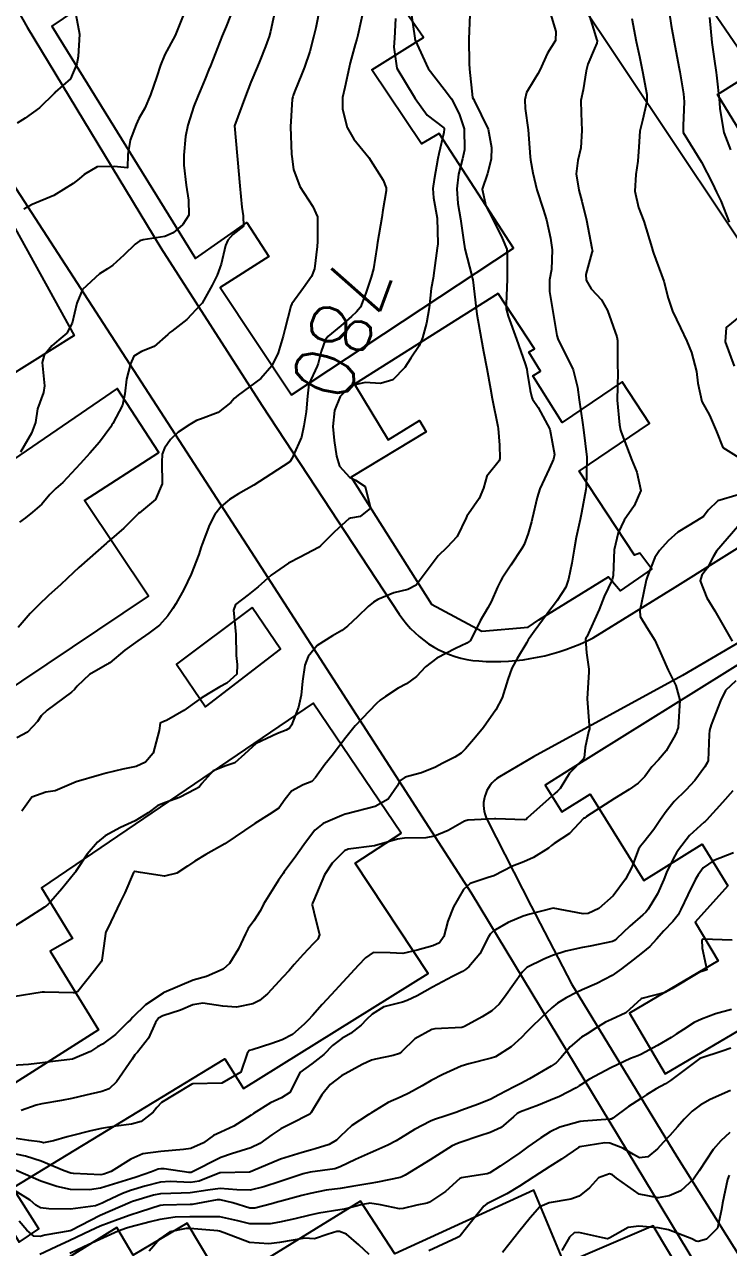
# Model space of a CAD drawing. Header units: metres. Extents: x 318500 to 325275, y 7408834 to 7428799.
# Drawn here: x 321921.2 to 321968.2, y 7422372.5 to 7422454.3 of the extents above; entities that cross this region are included whole.
import ezdxf
from ezdxf.enums import TextEntityAlignment as Align

# ---------------------------------------------------------------- set-up
doc = ezdxf.new("R2010")
doc.units = ezdxf.units.M
doc.header["$MEASUREMENT"] = 0
for name, color, linetype in [('Cotas', 45, 'Continuous'), ('Curvas de Nivel 1m', 11, 'Continuous'), ('Curvas de Nivel 5m', 15, 'Continuous'), ('Edificações', 30, 'Continuous'), ('Vias Primárias', 230, 'Continuous')]:
    doc.layers.add(name, color=color, linetype=linetype)
doc.styles.add('Style-STANDARD', font='STANDARD.shx')

msp = doc.modelspace()

# ---------------------------------------------------------------- linework, layer by layer
at = {"layer": 'Curvas de Nivel 1m', "flags": 128}
for points, elevation in [([(321956.261, 7422455.2), (321956.697, 7422453.795), (321956.662, 7422453.196), (321956.141, 7422452.337), (321955.615, 7422451.206), (321955.499, 7422450.965), (321955.25, 7422450.567), (321954.742, 7422449.713), (321954.622, 7422449.219), (321954.654, 7422448.649), (321954.842, 7422447.216), (321954.983, 7422445.413), (321955.006, 7422445.213), (321955.167, 7422444.331), (321955.432, 7422443.206), (321955.853, 7422441.915), (321956.067, 7422441.196), (321956.343, 7422439.96), (321956.458, 7422439.19), (321956.395, 7422437.876), (321956.278, 7422437.192), (321956.281, 7422436.411), (321956.473, 7422435.189), (321956.756, 7422433.452), (321956.846, 7422433.183), (321957.015, 7422432.875), (321957.854, 7422431.171), (321958.136, 7422430.011), (321958.248, 7422429.167), (321958.476, 7422427.635), (321958.541, 7422427.164), (321958.755, 7422425.319), (321958.766, 7422425.161), (321958.717, 7422423.337), (321958.703, 7422423.162), (321958.417, 7422421.614), (321958.326, 7422421.165), (321958.056, 7422419.96), (321957.908, 7422419.169), (321957.754, 7422418.238), (321957.546, 7422417.173), (321957.352, 7422416.625), (321956.788, 7422415.735), (321956.548, 7422415.419), (321956.368, 7422415.186), (321955.242, 7422413.68), (321954.901, 7422413.208), (321954.847, 7422413.121), (321954.756, 7422412.939), (321954.104, 7422411.855), (321953.757, 7422411.225), (321953.484, 7422410.463), (321953.099, 7422409.234), (321952.692, 7422408.421), (321951.857, 7422407.248), (321951.33, 7422406.593), (321950.658, 7422405.814), (321950.373, 7422405.545), (321949.938, 7422405.271), (321949.093, 7422404.833), (321948.64, 7422404.595), (321947.717, 7422404.221), (321946.629, 7422403.928), (321946.269, 7422403.68), (321946.084, 7422403.325), (321945.493, 7422402.449), (321944.606, 7422401.966), (321942.717, 7422401.484), (321942.601, 7422401.445), (321942.384, 7422401.373), (321941.144, 7422400.839), (321940.585, 7422400.377), (321940.155, 7422399.824), (321939.857, 7422399.407), (321939.321, 7422398.65), (321938.543, 7422397.597), (321938.467, 7422397.495), (321938.418, 7422397.422), (321938.155, 7422397.045), (321937.154, 7422395.44), (321936.942, 7422395.015), (321936.503, 7422394.332), (321936.137, 7422393.813), (321935.947, 7422393.458), (321935.49, 7422392.45), (321934.871, 7422391.474), (321934.456, 7422391.089), (321933.352, 7422390.59), (321932.448, 7422390.348), (321930.504, 7422389.529), (321930.462, 7422389.508), (321930.439, 7422389.495), (321929.257, 7422388.713), (321928.415, 7422387.889), (321928.251, 7422387.714), (321928.092, 7422387.555), (321927.251, 7422386.714), (321926.387, 7422386.077), (321926.066, 7422385.903), (321925.577, 7422385.592), (321924.375, 7422385.078), (321923.079, 7422384.917), (321922.372, 7422384.833), (321921.434, 7422384.707), (321920.37, 7422384.661)], 776), ([(321946.972, 7422455.323), (321947.26, 7422453.351), (321947.267, 7422453.32), (321947.288, 7422453.215), (321948.164, 7422451.306), (321949.24, 7422449.929), (321949.713, 7422449.283), (321950.231, 7422448.286), (321950.557, 7422447.27), (321950.582, 7422445.877), (321950.464, 7422445.271), (321950.191, 7422444.248), (321950.074, 7422443.276), (321950.148, 7422442.283), (321950.317, 7422441.272), (321950.523, 7422439.854), (321950.616, 7422439.267), (321951.073, 7422437.452), (321951.127, 7422437.259), (321951.141, 7422437.188), (321951.362, 7422435.257), (321951.423, 7422434.877), (321951.713, 7422433.253), (321951.865, 7422432.394), (321952.076, 7422431.249), (321952.319, 7422429.904), (321952.441, 7422429.245), (321952.81, 7422427.373), (321952.831, 7422427.241), (321952.923, 7422426.131), (321952.958, 7422425.239), (321952.909, 7422425.09), (321952.092, 7422424.054), (321951.858, 7422423.25), (321951.568, 7422422.564), (321950.864, 7422421.544), (321950.748, 7422421.376), (321950.691, 7422421.263), (321950.091, 7422420.021), (321949.406, 7422419.281), (321948.824, 7422418.728), (321947.764, 7422417.306), (321947.347, 7422416.767), (321946.797, 7422416.473), (321945.873, 7422416.25), (321944.787, 7422415.812), (321944.499, 7422415.63), (321944.157, 7422415.349), (321943.45, 7422414.679), (321942.76, 7422414.017), (321942.389, 7422413.742), (321941.759, 7422413.385), (321940.743, 7422412.727), (321940.146, 7422411.996), (321939.925, 7422411.408), (321939.765, 7422410.358), (321939.681, 7422409.41), (321939.49, 7422408.61), (321939.033, 7422407.416), (321938.886, 7422407.199), (321938.666, 7422407.066), (321938.085, 7422406.849), (321936.657, 7422406.177), (321935.883, 7422405.462), (321935.232, 7422404.881), (321934.638, 7422404.684), (321933.777, 7422404.345), (321933.019, 7422403.496), (321932.846, 7422403.268), (321932.614, 7422403.121), (321931.542, 7422402.58), (321930.601, 7422402.246), (321930.091, 7422402.044), (321929.436, 7422401.547), (321928.584, 7422401.006), (321927.593, 7422400.557), (321926.574, 7422400.008), (321926.047, 7422399.588), (321925.37, 7422398.786), (321924.596, 7422397.609), (321924.575, 7422397.574), (321924.539, 7422397.527), (321923.676, 7422396.465), (321922.934, 7422395.626), (321922.729, 7422395.407), (321922.506, 7422395.231), (321921.337, 7422394.486), (321920.493, 7422393.94)], 778), ([(321940.926, 7422455.404), (321940.658, 7422454.044), (321940.503, 7422453.408), (321940.245, 7422452.441), (321939.892, 7422451.414), (321939.71, 7422450.959), (321939.235, 7422449.752), (321939.14, 7422449.513), (321939.109, 7422449.422), (321939.075, 7422449.269), (321938.961, 7422447.424), (321939.018, 7422445.587), (321939.038, 7422445.422), (321939.167, 7422444.563), (321939.572, 7422443.416), (321940.446, 7422442.097), (321940.756, 7422441.404), (321940.759, 7422439.749), (321940.743, 7422439.404), (321940.57, 7422437.913), (321940.367, 7422437.407), (321939.831, 7422436.644), (321939.051, 7422435.57), (321938.985, 7422435.421), (321938.582, 7422433.872), (321938.476, 7422433.428), (321938.142, 7422432.294), (321937.714, 7422431.439), (321936.981, 7422430.588), (321935.464, 7422429.473), (321935.189, 7422429.255), (321934.963, 7422428.99), (321934.129, 7422428.311), (321932.946, 7422427.869), (321932.679, 7422427.769), (321932.22, 7422427.511), (321931.445, 7422427.009), (321930.925, 7422426.509), (321930.527, 7422425.925), (321930.378, 7422425.538), (321930.351, 7422424.985), (321930.382, 7422423.538), (321929.926, 7422422.492), (321928.861, 7422421.614), (321928.827, 7422421.594), (321928.793, 7422421.561), (321927.826, 7422420.589), (321926.832, 7422419.723), (321926.752, 7422419.66), (321926.655, 7422419.583), (321924.813, 7422417.952), (321924.45, 7422417.615), (321923.608, 7422416.818), (321922.786, 7422416.073), (321922.563, 7422415.862), (321922.332, 7422415.644), (321921.552, 7422414.868), (321920.754, 7422413.941)], 781), ([(321937.971, 7422455.44), (321937.627, 7422453.779), (321937.53, 7422453.446), (321937.469, 7422453.266), (321937.28, 7422452.785), (321936.899, 7422451.822), (321936.751, 7422451.458), (321936.316, 7422450.392), (321935.954, 7422449.469), (321935.21, 7422447.48), (321935.398, 7422445.477), (321935.422, 7422445.23), (321935.58, 7422443.474), (321935.703, 7422442.039), (321935.8, 7422441.47), (321935.813, 7422440.777), (321935.111, 7422440.205), (321934.762, 7422439.827), (321934.614, 7422439.485), (321934.33, 7422438.238), (321934.047, 7422437.49), (321933.721, 7422436.836), (321933.051, 7422435.633), (321932.952, 7422435.501), (321932.02, 7422434.531), (321931.023, 7422433.749), (321930.896, 7422433.658), (321930.762, 7422433.534), (321929.836, 7422432.72), (321929.002, 7422432.388), (321928.482, 7422432.081), (321928.264, 7422431.567), (321927.999, 7422430.551), (321927.88, 7422429.571), (321927.728, 7422428.803), (321927.077, 7422427.579), (321927.021, 7422427.497), (321926.937, 7422427.363), (321926.187, 7422426.325), (321925.541, 7422425.601), (321924.903, 7422424.887), (321923.733, 7422423.627), (321923.281, 7422423.237), (321922.878, 7422422.82), (321922.326, 7422422.188), (321921.714, 7422421.651), (321921.232, 7422421.279), (321920.85, 7422420.985)], 782), ([(321935.185, 7422455.481), (321934.657, 7422454.126), (321934.399, 7422453.489), (321934.076, 7422452.694), (321933.604, 7422451.497), (321933.504, 7422451.25), (321933.247, 7422450.616), (321932.918, 7422449.822), (321932.792, 7422449.507), (321932.505, 7422448.793), (321932.09, 7422447.517), (321931.947, 7422446.771), (321931.819, 7422445.52), (321931.83, 7422444.86), (321931.973, 7422443.518), (321932.133, 7422442.508), (321932.166, 7422441.514), (321931.757, 7422440.884), (321931.112, 7422440.337), (321930.56, 7422440.086), (321929.104, 7422439.848), (321928.882, 7422439.784), (321928.566, 7422439.565), (321927.824, 7422438.838), (321927.079, 7422438.169), (321926.734, 7422437.926), (321926.199, 7422437.593), (321925.059, 7422436.528), (321924.67, 7422435.616), (321924.37, 7422434.279), (321923.996, 7422433.625), (321923.465, 7422433.181), (321923.007, 7422432.781), (321922.496, 7422432.146), (321922.363, 7422431.646), (321922.516, 7422430.103), (321922.436, 7422429.645), (321922.041, 7422428.562), (321921.908, 7422427.65), (321921.646, 7422426.936), (321920.91, 7422425.66)], 783), ([(321932.055, 7422455.519), (321931.291, 7422453.632), (321931.243, 7422453.531), (321930.561, 7422452.25), (321930.277, 7422451.545), (321930.014, 7422450.783), (321929.607, 7422449.554), (321929.221, 7422448.657), (321928.815, 7422447.963), (321928.646, 7422447.566), (321928.233, 7422446.531), (321928.084, 7422445.571), (321928.062, 7422444.676), (321927.168, 7422444.752), (321926.033, 7422444.731), (321925.159, 7422444.22), (321924.827, 7422443.942), (321924.425, 7422443.621), (321923.142, 7422442.822), (321921.695, 7422442.214), (321921.132, 7422441.906)], 784), ([(321964.277, 7422455.095), (321964.404, 7422454.196), (321964.6, 7422453.09), (321964.915, 7422451.436), (321964.98, 7422451.084), (321965.238, 7422449.617), (321965.279, 7422449.079), (321965.214, 7422447.511), (321965.196, 7422447.08), (321965.209, 7422447.039), (321966.424, 7422445.061), (321967.159, 7422443.631), (321967.437, 7422443.047), (321967.73, 7422442.459), (321968.283, 7422441.038)], 773), ([(321950.955, 7422454.922), (321950.869, 7422453.266), (321950.892, 7422451.639), (321950.919, 7422451.265), (321951.115, 7422449.378), (321951.183, 7422449.261), (321951.202, 7422449.232), (321951.229, 7422449.179), (321952.178, 7422447.25), (321952.4, 7422446.039), (321952.36, 7422445.248), (321952.125, 7422444.291), (321951.765, 7422443.254), (321952.025, 7422442.138), (321952.472, 7422441.247), (321953.111, 7422439.973), (321953.417, 7422439.235), (321953.45, 7422438.88), (321953.443, 7422437.234), (321953.369, 7422435.551), (321953.383, 7422435.235), (321953.517, 7422434.758), (321954.075, 7422433.224), (321954.652, 7422431.559), (321954.746, 7422431.214), (321954.786, 7422431.011), (321954.976, 7422429.795), (321955.083, 7422429.32), (321955.13, 7422429.208), (321955.509, 7422428.654), (321956.294, 7422427.19), (321956.597, 7422425.502), (321956.534, 7422425.186), (321956.254, 7422424.541), (321955.632, 7422423.199), (321955.448, 7422422.635), (321955.118, 7422421.206), (321955.067, 7422420.997), (321954.845, 7422420.232), (321954.566, 7422419.482), (321954.422, 7422419.216), (321953.693, 7422418.101), (321953.113, 7422417.235), (321952.998, 7422417.046), (321952.801, 7422416.632), (321952.373, 7422415.657), (321952.156, 7422415.246), (321951.645, 7422414.378), (321951.085, 7422413.257), (321950.957, 7422413.049), (321950.746, 7422412.887), (321949.994, 7422412.522), (321948.736, 7422411.886), (321947.98, 7422411.301), (321947.379, 7422410.651), (321946.713, 7422410.175), (321946.158, 7422409.876), (321945.302, 7422409.334), (321944.957, 7422409.078), (321944.695, 7422408.848), (321943.281, 7422407.361), (321942.662, 7422406.574), (321941.739, 7422405.384), (321941.253, 7422404.778), (321940.628, 7422403.909), (321940.38, 7422403.646), (321939.799, 7422403.408), (321939.033, 7422402.999), (321938.606, 7422402.469), (321938.169, 7422401.854), (321937.52, 7422401.436), (321936.584, 7422400.836), (321934.57, 7422399.48), (321933.296, 7422398.755), (321932.552, 7422398.309), (321932.071, 7422397.983), (321931.351, 7422397.518), (321930.537, 7422397.308), (321928.939, 7422397.554), (321928.541, 7422397.626), (321928.5, 7422397.601), (321928.464, 7422397.561), (321927.882, 7422396.204), (321927.575, 7422395.569), (321926.74, 7422393.825), (321926.622, 7422393.578), (321926.592, 7422393.475), (321926.476, 7422392.659), (321926.349, 7422391.694), (321926.299, 7422391.582), (321925.86, 7422390.994), (321924.732, 7422389.606), (321924.531, 7422389.517), (321924.439, 7422389.511), (321922.505, 7422389.553), (321922.429, 7422389.556), (321922.347, 7422389.55), (321920.426, 7422389.235)], 777), ([(321945.969, 7422454.668), (321945.903, 7422453.334), (321945.87, 7422452.745), (321946.061, 7422451.332), (321947.231, 7422449.415), (321947.298, 7422449.319), (321948.102, 7422448.19), (321949.21, 7422447.337), (321949.23, 7422447.309), (321949.237, 7422447.29), (321949.237, 7422447.262), (321949.206, 7422447.039), (321948.864, 7422445.615), (321948.816, 7422445.295), (321948.562, 7422443.896), (321948.476, 7422443.3), (321948.509, 7422442.664), (321948.759, 7422441.296), (321948.801, 7422439.598), (321948.766, 7422439.295), (321948.565, 7422437.81), (321948.484, 7422437.299), (321948.371, 7422436.608), (321948.22, 7422435.302), (321948.058, 7422434.281), (321947.788, 7422433.308), (321947.561, 7422432.762), (321946.999, 7422431.936), (321946.753, 7422431.563), (321946.604, 7422431.324), (321945.806, 7422430.507), (321944.979, 7422430.247), (321943.938, 7422430.314), (321942.977, 7422430.092), (321942.286, 7422429.38), (321941.902, 7422428.44), (321941.788, 7422427.387), (321941.877, 7422426.434), (321942.041, 7422425.383), (321942.239, 7422424.716), (321942.896, 7422423.994), (321943.312, 7422423.782), (321943.942, 7422423.354), (321944.294, 7422421.923), (321943.605, 7422421.359), (321942.971, 7422421.256), (321942.858, 7422421.207), (321941.889, 7422420.34), (321940.961, 7422419.398), (321940.829, 7422419.289), (321939.599, 7422418.636), (321938.818, 7422418.235), (321937.67, 7422417.437), (321937.213, 7422417.035), (321936.798, 7422416.652), (321936.134, 7422416.115), (321935.284, 7422415.472), (321935.151, 7422415.097), (321935.302, 7422413.472), (321935.328, 7422412.063), (321935.383, 7422411.47), (321935.376, 7422410.814), (321934.711, 7422410.215), (321934.232, 7422409.96), (321933.444, 7422409.493), (321932.982, 7422409.211), (321932.693, 7422409.004), (321931.818, 7422408.378), (321930.673, 7422407.716), (321930.537, 7422407.667), (321930.25, 7422407.536), (321930.169, 7422407.042), (321929.776, 7422405.543), (321929.256, 7422404.935), (321928.636, 7422404.648), (321927.74, 7422404.462), (321926.629, 7422404.188), (321926.161, 7422404.053), (321924.62, 7422403.61), (321923.217, 7422403.025), (321922.609, 7422402.933), (321921.662, 7422402.586), (321920.996, 7422401.654)], 779), ([(321961.774, 7422454.656), (321962.061, 7422453.122), (321962.28, 7422452.115), (321962.492, 7422451.118), (321962.781, 7422449.571), (321962.786, 7422449.114), (321962.488, 7422447.847), (321962.31, 7422447.119), (321962.232, 7422446.082), (321962.184, 7422445.12), (321962.051, 7422444.237), (321961.969, 7422443.122), (321962.228, 7422442.03), (321962.565, 7422441.116), (321963.104, 7422439.341), (321963.174, 7422439.099), (321963.224, 7422438.972), (321963.911, 7422437.092), (321964.199, 7422435.948), (321964.503, 7422435.085), (321965.033, 7422433.969), (321965.446, 7422433.074), (321965.752, 7422432.325), (321966.098, 7422431.063), (321966.184, 7422430.264), (321966.445, 7422429.058), (321966.956, 7422428.131), (321967.423, 7422427.043), (321967.868, 7422425.98), (321968.923, 7422425.315)], 774), ([(321966.97, 7422454.718), (321967.128, 7422453.052), (321967.274, 7422451.961), (321967.413, 7422451.048), (321967.437, 7422450.868), (321967.627, 7422449.046), (321967.658, 7422448.614), (321967.923, 7422447.043), (321968.364, 7422445.867)], 772), ([(321969.046, 7422434.782), (321968.088, 7422433.986), (321968.023, 7422433.04), (321968.61, 7422431.411)], 773), ([(321968.887, 7422422.805), (321967.514, 7422422.407), (321966.871, 7422421.792), (321966.555, 7422421.365), (321966.086, 7422421.062), (321964.852, 7422420.304), (321964.202, 7422419.731), (321963.621, 7422419.092), (321963.315, 7422418.613), (321962.814, 7422417.378), (321962.748, 7422417.163), (321962.737, 7422417.101), (321962.408, 7422415.483), (321962.31, 7422415.107), (321962.334, 7422414.665), (321962.768, 7422413.943), (321963.312, 7422413.094), (321963.787, 7422412.047), (321964.203, 7422411.085), (321964.715, 7422410.054), (321964.985, 7422409.076), (321964.865, 7422407.261), (321964.803, 7422407.078), (321964.772, 7422406.985), (321964.675, 7422406.742), (321964.065, 7422405.68), (321963.56, 7422405.091), (321963.116, 7422404.622), (321962.633, 7422403.968), (321962.208, 7422403.524), (321961.589, 7422403.115), (321960.614, 7422402.5), (321958.742, 7422401.298), (321958.6, 7422401.195), (321958.579, 7422401.182), (321958.546, 7422401.161), (321957.598, 7422400.157), (321956.575, 7422399.486), (321956.4, 7422399.355), (321956.194, 7422399.186), (321955.203, 7422398.558), (321954.556, 7422398.276), (321953.803, 7422397.97), (321952.541, 7422397.329), (321952.478, 7422397.304), (321952.228, 7422397.243), (321950.976, 7422396.815), (321950.532, 7422396.419), (321949.85, 7422395.27), (321949.476, 7422394.305), (321949.207, 7422393.279), (321948.907, 7422392.861), (321948.48, 7422392.647), (321947.429, 7422392.352), (321946.472, 7422392.14), (321945.613, 7422392.188), (321944.473, 7422392.197), (321943.96, 7422391.855), (321943.5, 7422391.354), (321942.448, 7422390.213), (321941.671, 7422389.382), (321941.081, 7422388.739), (321940.419, 7422387.993), (321940.139, 7422387.678), (321939.878, 7422387.405), (321939.08, 7422386.732), (321938.394, 7422386.367), (321937.706, 7422386.115), (321936.384, 7422385.705), (321936.192, 7422385.643), (321936.069, 7422385.453), (321935.629, 7422384.195), (321934.36, 7422383.47), (321932.433, 7422383.425), (321932.359, 7422383.409), (321931.177, 7422382.688), (321930.34, 7422382.167), (321930.027, 7422381.84), (321929.776, 7422381.536), (321928.965, 7422380.899), (321928.318, 7422380.735), (321927.289, 7422380.591), (321926.313, 7422380.428), (321925.619, 7422380.282), (321924.305, 7422379.946), (321924.037, 7422379.88), (321923.125, 7422379.622), (321922.444, 7422379.483), (321922.299, 7422379.517), (321922.208, 7422379.541), (321921.476, 7422379.642), (321920.302, 7422379.804)], 774), ([(321968.857, 7422420.698), (321967.432, 7422419.041), (321967.217, 7422418.662), (321966.823, 7422417.929), (321966.443, 7422417.428), (321966.341, 7422417.057), (321966.793, 7422415.928), (321967.333, 7422415.042), (321967.864, 7422414.126), (321968.475, 7422413.024)], 773), ([(321968.72, 7422410.374), (321968.026, 7422409.715), (321967.702, 7422409.035), (321967.072, 7422407.432), (321966.958, 7422407.046), (321966.94, 7422406.782), (321966.867, 7422405.047), (321966.808, 7422404.887), (321966.644, 7422404.625), (321965.981, 7422403.708), (321965.384, 7422403.069), (321964.612, 7422402.3), (321964.063, 7422401.628), (321963.697, 7422401.089), (321963.25, 7422400.434), (321962.577, 7422399.574), (321962.352, 7422399.324), (321962.22, 7422399.105), (321961.763, 7422397.901), (321961.36, 7422397.118), (321960.529, 7422396.001), (321959.571, 7422395.144), (321958.865, 7422394.805), (321958.514, 7422394.781), (321956.52, 7422395.18), (321954.948, 7422394.769), (321954.511, 7422394.634), (321953.518, 7422394.212), (321952.496, 7422393.642), (321952.293, 7422393.442), (321952.186, 7422393.243), (321951.608, 7422392.114), (321950.873, 7422391.256), (321950.657, 7422391.059), (321950.457, 7422390.937), (321949.789, 7422390.605), (321948.446, 7422389.879), (321947.418, 7422389.305), (321946.763, 7422388.987), (321946.434, 7422388.892), (321945.199, 7422388.562), (321944.421, 7422388.09), (321944.042, 7422387.719), (321943.676, 7422387.351), (321942.974, 7422386.789), (321942.396, 7422386.453), (321941.772, 7422385.996), (321941.193, 7422385.388), (321940.374, 7422384.761), (321939.589, 7422384.187), (321939.213, 7422383.411), (321938.92, 7422382.846), (321938.346, 7422382.492), (321937.609, 7422382.163), (321936.487, 7422381.448), (321936.396, 7422381.382), (321936.328, 7422381.33), (321935.178, 7422380.6), (321934.311, 7422380.198), (321933.82, 7422379.964), (321933.132, 7422379.488), (321932.296, 7422379.105), (321931.811, 7422379.023), (321930.294, 7422378.91), (321929.092, 7422378.742), (321928.288, 7422378.389), (321926.977, 7422377.57), (321926.478, 7422377.376), (321926.276, 7422377.342), (321924.46, 7422377.424), (321924.278, 7422377.45), (321923.82, 7422377.615), (321922.286, 7422378.257), (321921.239, 7422378.595), (321920.291, 7422378.797)], 773), ([(321968.53, 7422403.021), (321967.824, 7422402.243), (321966.756, 7422401.048), (321966.672, 7422400.976), (321966.598, 7422400.923), (321965.628, 7422400.021), (321964.885, 7422399.075), (321964.765, 7422398.879), (321964.561, 7422398.504), (321964.087, 7422397.545), (321963.903, 7422397.086), (321963.482, 7422396.139), (321962.862, 7422395.097), (321962.709, 7422394.906), (321962.514, 7422394.718), (321961.649, 7422393.966), (321960.752, 7422393.126), (321960.612, 7422393.005), (321960.487, 7422392.942), (321958.996, 7422392.639), (321958.481, 7422392.539), (321957.358, 7422392.29), (321956.472, 7422392.01), (321955.888, 7422391.77), (321954.764, 7422391.205), (321954.457, 7422390.921), (321953.273, 7422389.228), (321952.912, 7422388.754), (321952.426, 7422388.304), (321951.768, 7422387.898), (321950.593, 7422387.258), (321950.466, 7422387.203), (321950.409, 7422387.193), (321948.602, 7422387.092), (321948.406, 7422387.055), (321947.266, 7422386.438), (321946.384, 7422385.555), (321946.249, 7422385.454), (321945.812, 7422385.326), (321944.636, 7422385.078), (321944.377, 7422385.004), (321943.746, 7422384.722), (321942.366, 7422383.959), (321941.614, 7422383.381), (321941.049, 7422382.69), (321940.331, 7422381.499), (321940.291, 7422381.44), (321940.24, 7422381.401), (321938.979, 7422380.751), (321938.315, 7422380.411), (321937.719, 7422380.019), (321936.897, 7422379.441), (321936.297, 7422379.136), (321935.012, 7422378.743), (321934.29, 7422378.506), (321932.312, 7422377.5), (321932.29, 7422377.49), (321932.152, 7422377.502), (321930.502, 7422377.746), (321930.282, 7422377.751), (321930.102, 7422377.712), (321929.671, 7422377.536), (321928.639, 7422377.182), (321928.273, 7422377.078), (321927.121, 7422376.713), (321926.263, 7422376.446), (321925.519, 7422376.333), (321924.261, 7422376.367), (321923.328, 7422376.555), (321922.269, 7422376.915), (321920.565, 7422377.656)], 772), ([(321968.568, 7422398.859), (321967.249, 7422398.35), (321966.552, 7422397.863), (321966.197, 7422397.403), (321966.012, 7422397.058), (321965.52, 7422396.056), (321965.057, 7422395.072), (321964.866, 7422394.723), (321964.508, 7422394.289), (321963.919, 7422393.665), (321963.416, 7422393.091), (321962.969, 7422392.609), (321962.476, 7422392.195), (321961.857, 7422391.721), (321961.089, 7422391.121), (321960.455, 7422390.677), (321959.441, 7422390.136), (321958.446, 7422389.713), (321958.07, 7422389.538), (321957.376, 7422389.171), (321956.797, 7422388.814), (321956.43, 7422388.517), (321955.744, 7422387.867), (321955.053, 7422387.2), (321954.731, 7422386.879), (321954.4, 7422386.533), (321953.713, 7422385.897), (321952.66, 7422385.236), (321952.379, 7422385.13), (321950.867, 7422384.763), (321950.373, 7422384.599), (321949.131, 7422384.042), (321948.364, 7422383.646), (321947.756, 7422383.299), (321946.874, 7422382.791), (321946.348, 7422382.55), (321945.49, 7422382.181), (321944.332, 7422381.467), (321944.259, 7422381.413), (321944.144, 7422381.343), (321943.048, 7422380.63), (321942.308, 7422379.926), (321942.025, 7422379.653), (321941.531, 7422379.378), (321940.615, 7422379.069), (321940.296, 7422378.984), (321939.733, 7422378.837), (321938.29, 7422378.38), (321936.442, 7422377.608), (321936.281, 7422377.533), (321936.213, 7422377.518), (321934.28, 7422377.482), (321934.239, 7422377.471), (321932.842, 7422376.921), (321932.27, 7422376.834), (321930.908, 7422376.883), (321930.27, 7422376.839), (321929.224, 7422376.582), (321928.261, 7422376.297), (321927.716, 7422376.1), (321926.636, 7422375.574), (321926.375, 7422375.451), (321926.247, 7422375.395), (321925.928, 7422375.268), (321924.241, 7422375.042), (321922.803, 7422375.063), (321922.242, 7422375.122), (321921.926, 7422375.316), (321921.551, 7422375.64), (321920.262, 7422376.439)], 771), ([(321968.431, 7422388.404), (321967.368, 7422388.094), (321966.421, 7422387.759), (321965.951, 7422387.523), (321965.222, 7422387.068), (321964.736, 7422386.744), (321964.402, 7422386.522), (321963.498, 7422385.984), (321962.384, 7422385.386), (321962.185, 7422385.301), (321961.693, 7422385.11), (321960.374, 7422384.505), (321958.947, 7422383.733), (321958.362, 7422383.366), (321958.243, 7422383.28), (321958.06, 7422383.163), (321956.938, 7422382.587), (321956.347, 7422382.337), (321955.528, 7422382.006), (321954.335, 7422381.551), (321954.11, 7422381.437), (321953.857, 7422381.217), (321953.047, 7422380.501), (321952.314, 7422380.159), (321951.609, 7422379.949), (321950.304, 7422379.51), (321950.123, 7422379.442), (321949.772, 7422379.268), (321948.29, 7422378.34), (321946.617, 7422377.315), (321946.39, 7422377.206), (321946.278, 7422377.172), (321944.768, 7422376.84), (321944.271, 7422376.768), (321943.063, 7422376.564), (321942.266, 7422376.432), (321941.332, 7422376.311), (321940.261, 7422376.1), (321939.705, 7422375.951), (321938.252, 7422375.563), (321938.141, 7422375.533), (321937.781, 7422375.427), (321936.582, 7422375.108), (321936.245, 7422375.12), (321935.109, 7422375.461), (321934.253, 7422375.676), (321934.055, 7422375.671), (321933.093, 7422375.487), (321932.386, 7422375.36), (321932.248, 7422375.348), (321930.454, 7422375.32), (321930.246, 7422375.285), (321928.922, 7422374.861), (321928.236, 7422374.636), (321927.439, 7422374.355), (321926.225, 7422373.909), (321925.557, 7422373.59), (321924.213, 7422372.945), (321923.292, 7422372.536), (321922.204, 7422372.022)], 769), ([(321968.392, 7422385.805), (321967.808, 7422385.609), (321966.381, 7422385.148), (321966.317, 7422385.115), (321966.233, 7422385.052), (321964.366, 7422383.653), (321964.016, 7422383.431), (321963.4, 7422383.09), (321962.757, 7422382.693), (321962.35, 7422382.431), (321961.555, 7422381.899), (321960.494, 7422381.128), (321960.388, 7422381.071), (321960.329, 7422381.064), (321958.548, 7422380.936), (321958.326, 7422380.901), (321956.971, 7422380.523), (321956.315, 7422380.21), (321955.686, 7422379.813), (321954.832, 7422379.202), (321954.296, 7422378.817), (321952.978, 7422377.921), (321952.282, 7422377.481), (321952.108, 7422377.415), (321951.069, 7422377.252), (321950.392, 7422377.145), (321950.277, 7422377.09), (321949.312, 7422376.227), (321948.253, 7422375.507), (321948.097, 7422375.448), (321947.399, 7422375.303), (321946.481, 7422375.082), (321946.246, 7422375.073), (321944.982, 7422375.333), (321944.251, 7422375.436), (321944.161, 7422375.432), (321943.776, 7422375.347), (321942.574, 7422375.036), (321942.244, 7422374.998), (321940.841, 7422374.784), (321940.239, 7422374.643), (321939.236, 7422374.404), (321938.231, 7422374.176), (321937.589, 7422374.07), (321936.229, 7422374.063), (321935.436, 7422374.254), (321934.236, 7422374.529), (321933.184, 7422374.537), (321932.235, 7422374.526), (321931.24, 7422374.51), (321930.232, 7422374.354), (321929.577, 7422374.19), (321928.224, 7422373.838), (321928.003, 7422373.774), (321927.443, 7422373.562), (321926.214, 7422373.005), (321925.137, 7422372.524), (321924.205, 7422372.088)], 768), ([(321968.359, 7422382.968), (321967.013, 7422382.377), (321966.344, 7422382.006), (321965.807, 7422381.589), (321965.273, 7422381.066), (321964.834, 7422380.56), (321964.313, 7422379.962), (321963.879, 7422379.512), (321963.489, 7422379.088), (321962.836, 7422378.553), (321962.294, 7422378.485), (321961.88, 7422378.691), (321961.179, 7422379.117), (321960.305, 7422379.455), (321959.96, 7422379.48), (321958.301, 7422379.209), (321958.263, 7422379.198), (321958.205, 7422379.161), (321957.075, 7422378.389), (321956.287, 7422377.894), (321955.215, 7422377.196), (321954.27, 7422376.574), (321953.417, 7422376.068), (321952.254, 7422375.485), (321952.089, 7422375.405), (321951.883, 7422375.244), (321951.155, 7422374.332), (321950.293, 7422373.259), (321950.259, 7422373.22), (321950.219, 7422373.189), (321950.078, 7422373.122), (321948.21, 7422372.268)], 767), ([(321968.317, 7422380.17), (321967.716, 7422379.622), (321967.205, 7422379.036), (321966.285, 7422377.6), (321965.893, 7422377.056), (321965.058, 7422376.279), (321964.263, 7422375.937), (321963.539, 7422375.809), (321962.264, 7422376.045), (321960.74, 7422377.123), (321960.492, 7422377.337), (321960.283, 7422377.4), (321959.55, 7422377.141), (321958.946, 7422376.474), (321958.261, 7422375.922), (321957.702, 7422375.721), (321956.254, 7422375.477), (321955.622, 7422375.189), (321954.968, 7422374.47), (321954.225, 7422373.536), (321953.966, 7422373.214), (321953.139, 7422372.156)], 766), ([(321944.207, 7422372.023), (321943.517, 7422372.655), (321942.697, 7422373.363), (321942.223, 7422373.542), (321942.05, 7422373.544), (321941.47, 7422373.377), (321940.555, 7422373.049), (321940.217, 7422373.089), (321939.925, 7422373.102), (321938.214, 7422372.823), (321937.505, 7422372.722), (321936.214, 7422372.82), (321934.514, 7422373.467), (321934.222, 7422373.57), (321934.109, 7422373.584), (321932.224, 7422373.742), (321931.986, 7422373.742), (321930.897, 7422373.52), (321930.215, 7422373.06), (321929.5, 7422372.244)], 767)]:
    msp.add_lwpolyline(points, dxfattribs=dict(at, elevation=elevation))
at = {"layer": 'Curvas de Nivel 5m', "flags": 128}
for points, elevation in [([(321943.859, 7422455.362), (321943.467, 7422453.543), (321943.409, 7422453.368), (321943.381, 7422453.276), (321943.283, 7422452.929), (321942.945, 7422451.694), (321942.873, 7422451.376), (321942.582, 7422450.038), (321942.442, 7422449.382), (321942.428, 7422448.588), (321942.74, 7422447.377), (321943.198, 7422446.59), (321944.201, 7422445.355), (321945.158, 7422443.854), (321945.341, 7422443.338), (321945.35, 7422443.136), (321945.135, 7422441.844), (321945.054, 7422441.341), (321944.773, 7422439.677), (321944.717, 7422439.346), (321944.498, 7422437.93), (321944.356, 7422437.351), (321943.996, 7422436.293), (321943.629, 7422435.361), (321943.373, 7422435.037), (321943.041, 7422434.739), (321942.312, 7422434.1), (321941.458, 7422433.393), (321941.266, 7422433.146), (321941.005, 7422432.384), (321940.812, 7422431.582), (321940.731, 7422431.403), (321940.178, 7422430.208), (321940.09, 7422429.409), (321940.002, 7422428.362), (321939.842, 7422427.411), (321939.686, 7422426.655), (321939.139, 7422425.418), (321939.065, 7422425.262), (321938.906, 7422425.012), (321937.638, 7422424.179), (321936.892, 7422423.692), (321936.507, 7422423.456), (321935.479, 7422422.873), (321934.875, 7422422.497), (321934.326, 7422422.028), (321933.889, 7422421.49), (321933.532, 7422420.811), (321933.048, 7422419.498), (321932.993, 7422419.334), (321932.823, 7422418.828), (321932.325, 7422417.507), (321931.837, 7422416.472), (321931.291, 7422415.522), (321931.099, 7422415.201), (321930.768, 7422414.707), (321930.201, 7422414.096), (321929.496, 7422413.549), (321928.745, 7422413.036), (321927.885, 7422412.422), (321926.873, 7422411.579), (321926.786, 7422411.522), (321926.729, 7422411.493), (321925.524, 7422410.792), (321924.706, 7422410.009), (321924.523, 7422409.793), (321924.322, 7422409.616), (321922.682, 7422408.417), (321922.286, 7422408.033), (321922.037, 7422407.646), (321921.369, 7422406.947), (321920.659, 7422406.564)], 780), ([(321924.613, 7422454.93), (321924.846, 7422453.617), (321924.772, 7422452.113), (321924.672, 7422451.619), (321924.247, 7422450.623), (321923.231, 7422449.727), (321923.19, 7422449.682), (321923.155, 7422449.641), (321922.179, 7422448.692), (321921.213, 7422447.99), (321920.679, 7422447.668)], 785), ([(321958.954, 7422454.812), (321959.295, 7422453.657), (321959.416, 7422453.283), (321959.448, 7422453.158), (321959.445, 7422453), (321959.282, 7422452.642), (321958.829, 7422451.605), (321958.721, 7422451.168), (321958.525, 7422449.886), (321958.375, 7422449.173), (321958.379, 7422448.33), (321958.441, 7422447.172), (321958.354, 7422446.012), (321958.172, 7422445.17), (321958.058, 7422444.28), (321958.22, 7422443.169), (321958.421, 7422442.446), (321958.745, 7422441.164), (321959.102, 7422439.31), (321959.131, 7422439.16), (321959.134, 7422439.125), (321959.098, 7422439.015), (321958.702, 7422437.537), (321958.728, 7422437.163), (321959.064, 7422436.571), (321959.755, 7422435.848), (321960.155, 7422435.143), (321960.777, 7422433.38), (321960.826, 7422433.133), (321960.819, 7422431.306), (321960.833, 7422431.132), (321960.837, 7422430.98), (321960.789, 7422429.133), (321960.945, 7422427.478), (321961.018, 7422427.129), (321961.062, 7422427.004), (321961.78, 7422425.117), (321962.107, 7422424.317), (321962.374, 7422423.108), (321961.921, 7422422.067), (321961.266, 7422421.124), (321960.851, 7422420.263), (321960.593, 7422419.134), (321960.527, 7422417.421), (321960.455, 7422417.135), (321959.93, 7422416.005), (321959.597, 7422415.148), (321958.761, 7422413.303), (321958.702, 7422413.22), (321958.675, 7422413.161), (321958.746, 7422412.253), (321958.899, 7422411.157), (321958.908, 7422410.976), (321958.793, 7422409.159), (321958.923, 7422407.397), (321958.94, 7422407.156), (321958.881, 7422406.953), (321958.661, 7422405.905), (321958.59, 7422405.221), (321958.542, 7422405.161), (321957.602, 7422404.204), (321956.984, 7422403.176), (321956.808, 7422402.988), (321956.617, 7422402.844), (321954.807, 7422401.207), (321954.702, 7422401.105), (321954.598, 7422401.069), (321952.688, 7422401.149), (321952.599, 7422401.147), (321950.805, 7422401.05), (321950.596, 7422400.985), (321949.502, 7422400.361), (321948.58, 7422399.986), (321947.994, 7422399.883), (321946.578, 7422399.859), (321946.11, 7422399.792), (321944.57, 7422399.34), (321942.814, 7422399.118), (321942.564, 7422399.001), (321941.752, 7422398.182), (321941.233, 7422397.39), (321940.523, 7422395.709), (321940.426, 7422395.496), (321940.4, 7422395.401), (321940.513, 7422394.934), (321940.896, 7422393.394), (321940.782, 7422393.099), (321940.481, 7422392.794), (321939.796, 7422392.081), (321939.21, 7422391.413), (321938.861, 7422391.01), (321938.451, 7422390.564), (321937.417, 7422389.435), (321936.89, 7422388.986), (321936.43, 7422388.765), (321935.345, 7422388.548), (321934.427, 7422388.617), (321933.097, 7422388.823), (321932.428, 7422388.708), (321931.596, 7422388.339), (321930.417, 7422387.972), (321930.126, 7422387.821), (321929.937, 7422387.535), (321929.463, 7422386.47), (321928.719, 7422385.547), (321928.562, 7422385.364), (321928.375, 7422385.063), (321927.325, 7422383.566), (321926.825, 7422383.101), (321926.35, 7422382.913), (321925.27, 7422382.672), (321924.343, 7422382.452), (321923.641, 7422382.316), (321922.337, 7422382.097), (321921.965, 7422382.006), (321920.963, 7422381.651)], 775), ([(321968.49, 7422393.02), (321966.491, 7422393.107), (321966.468, 7422393.073), (321966.462, 7422393.05), (321966.482, 7422392.493), (321966.794, 7422391.045), (321966.459, 7422390.946), (321966.306, 7422390.9), (321964.447, 7422389.776), (321963.991, 7422389.538), (321962.44, 7422389.121), (321962.404, 7422389.101), (321961.381, 7422388.161), (321960.419, 7422387.722), (321960.007, 7422387.545), (321959.362, 7422387.146), (321958.784, 7422386.775), (321958.401, 7422386.534), (321957.651, 7422385.908), (321957.035, 7422385.173), (321956.714, 7422384.839), (321956.374, 7422384.607), (321954.932, 7422383.768), (321954.362, 7422383.441), (321953.914, 7422383.217), (321952.888, 7422382.696), (321952.347, 7422382.405), (321951.527, 7422382.064), (321950.336, 7422381.63), (321950.071, 7422381.527), (321949.346, 7422381.275), (321948.576, 7422381.036), (321948.325, 7422380.938), (321947.251, 7422380.371), (321946.307, 7422379.781), (321946.019, 7422379.609), (321945.453, 7422379.328), (321944.664, 7422378.969), (321944.295, 7422378.814), (321943.309, 7422378.373), (321942.285, 7422377.864), (321941.912, 7422377.746), (321940.281, 7422377.518), (321939.803, 7422377.397), (321938.666, 7422377.023), (321938.272, 7422376.891), (321937.171, 7422376.532), (321936.263, 7422376.319), (321935.379, 7422376.343), (321934.264, 7422376.435), (321933.426, 7422376.319), (321932.259, 7422376.126), (321931.656, 7422376.112), (321930.258, 7422376.066), (321929.81, 7422375.981), (321928.406, 7422375.548), (321928.288, 7422375.511), (321928.249, 7422375.496), (321926.896, 7422374.914), (321926.236, 7422374.619), (321924.287, 7422373.609), (321924.22, 7422373.587), (321922.536, 7422373.308), (321922.216, 7422373.227), (321921.808, 7422373.228), (321921.336, 7422373.643), (321920.811, 7422374.234)], 770), ([(321968.283, 7422377.325), (321968.163, 7422377.022), (321967.826, 7422375.456), (321967.765, 7422375.027), (321967.498, 7422373.764), (321966.758, 7422373.042), (321966.218, 7422372.883), (321966.07, 7422372.903), (321965.782, 7422373.057), (321964.229, 7422373.653), (321963.532, 7422373.785), (321962.232, 7422373.906), (321961.528, 7422373.813), (321960.311, 7422373.129), (321960.219, 7422373.075), (321960.143, 7422373.055), (321959.826, 7422373.136), (321958.225, 7422373.494), (321957.918, 7422373.47), (321957.609, 7422373.166), (321957.092, 7422372.29)], 765)]:
    msp.add_lwpolyline(points, dxfattribs=dict(at, elevation=elevation))
at = {"layer": 'Edificações'}
for points in [[(321954.485, 7422461.497), (321971.32, 7422436.299), (321972.598, 7422437.324), (321977.214, 7422430.124), (321987.714, 7422436.976), (321996.041, 7422445.93), (321993.733, 7422449.985), (321977.147, 7422438.943), (321970.993, 7422448.38), (321969.034, 7422447.052), (321967.496, 7422449.568), (321969.944, 7422451.106), (321966.649, 7422455.94)], [(321926.868, 7422456.765), (321923.005, 7422454.145), (321932.598, 7422438.611), (321936.048, 7422441.024), (321937.501, 7422438.74), (321934.258, 7422436.671), (321939.018, 7422429.5), (321953.857, 7422439.294), (321948.889, 7422446.959), (321947.716, 7422446.27), (321944.405, 7422451.234), (321947.854, 7422453.381), (321946.129, 7422455.863)]]:
    msp.add_lwpolyline(points, dxfattribs=at)
for points in [[(321913.551, 7422420.913), (321897.726, 7422410.817), (321895.033, 7422415.276), (321901.935, 7422419.651), (321899.578, 7422423.605), (321904.628, 7422426.816), (321902.271, 7422430.686), (321919.951, 7422441.714), (321924.496, 7422433.469), (321911.033, 7422425.045)], [(321952.829, 7422436.264), (321943.237, 7422430.216), (321945.476, 7422426.489), (321947.583, 7422427.789), (321948.031, 7422427.027), (321943.011, 7422423.981), (321948.38, 7422415.489), (321951.747, 7422413.685), (321954.85, 7422413.967), (321955.555, 7422414.446), (321960.212, 7422417.329), (321961.006, 7422416.391), (321963.1, 7422417.834), (321962.306, 7422418.916), (321961.945, 7422418.772), (321958.262, 7422424.401), (321962.955, 7422427.576), (321961.137, 7422430.355), (321957.112, 7422427.642), (321955.167, 7422430.762), (321955.664, 7422431.078), (321954.895, 7422432.344), (321955.257, 7422432.57)], [(321914.989, 7422415.771), (321919.282, 7422409.208), (321929.472, 7422416.034), (321925.179, 7422422.428), (321930.146, 7422425.631), (321927.369, 7422429.921), (321908.682, 7422417.133), (321911.206, 7422413.249)], [(321936.388, 7422415.28), (321931.342, 7422411.482), (321933.269, 7422408.635), (321938.296, 7422412.487)], [(321957.678, 7422404.459), (321955.976, 7422403.404), (321957.085, 7422401.617), (321958.989, 7422402.799), (321962.572, 7422397.023), (321966.466, 7422399.44), (321968.186, 7422396.667), (321966.017, 7422394.245), (321967.546, 7422391.656), (321961.611, 7422388.15), (321964.003, 7422384.1), (321970.119, 7422387.713), (321969.04, 7422389.541), (321979.651, 7422396.207), (321969.683, 7422411.964)], [(321916.108, 7422380.691), (321920.817, 7422372.827), (321922.143, 7422373.738), (321920.403, 7422376.47), (321934.573, 7422385.09), (321935.815, 7422383.102), (321948.163, 7422390.808), (321943.276, 7422398.178), (321946.345, 7422400.179), (321940.463, 7422408.873), (321922.309, 7422396.528), (321924.38, 7422393.134), (321922.889, 7422392.306), (321926.122, 7422387.03)], [(321936.087, 7422370.915), (321940.023, 7422364.049), (321943.703, 7422366.159), (321947.587, 7422360.03), (321951.771, 7422362.592), (321951.113, 7422363.743), (321956.379, 7422365.881), (321957.777, 7422362.427), (321965.923, 7422364.236), (321967.157, 7422367.279), (321963.208, 7422373.94), (321957.284, 7422371.391), (321955.227, 7422376.325), (321945.93, 7422372.049), (321943.626, 7422375.585)], [(321922.509, 7422370.801), (321925.12, 7422366.349), (321927.015, 7422367.475), (321930.593, 7422361.454), (321933.525, 7422363.197), (321931.904, 7422365.925), (321935.605, 7422368.125), (321932.046, 7422374.115), (321928.442, 7422371.973), (321927.351, 7422373.807)]]:
    msp.add_lwpolyline(points, close=True, dxfattribs=at)
at = {"layer": 'Vias Primárias'}
for points in [[(323715.644, 7420145.548, 0), (323709.04, 7420132.939)], [(323831.088, 7420001.787, 0), (323833.844, 7420008.443, 0.220888)], [(321877.909, 7422373.07), (321900.27, 7422362.928), (321912.177, 7422357.572, 0.105784), (321924.922, 7422354.83, 0.043237), (321937.432, 7422355.9), (321958.41, 7422360.07), (321970.185, 7422362.453, 0.487714), (321970.748, 7422363.58), (321951.067, 7422396.181), (321936.584, 7422418.633), (321920.16, 7422443.997), (321908.316, 7422461.152), (321905.95, 7422464.059, 0.236395), (321902.067, 7422465.809), (321887.19, 7422462.25), (321868.783, 7422457.859), (321860.541, 7422456.257), (321855.089, 7422455.368)], [(321918.814, 7422458.553), (321921.354, 7422454.078), (321930.292, 7422439.318), (321937.032, 7422428.806), (321946.229, 7422414.823, 0.232689), (321951.541, 7422411.698, 0.138416), (321959.184, 7422413.252), (321964.664, 7422416.639), (321975.623, 7422423.498), (321984.999, 7422430.424), (321989.976, 7422434.417), (321993.658, 7422437.694), (321995.864, 7422439.817), (321997.988, 7422442.267), (321999.792, 7422444.819), (322000.56, 7422446.764), (322000.867, 7422448.657), (322000.867, 7422449.424), (322000.799, 7422450.757), (321999.816, 7422452.394), (321997.932, 7422456.323)]]:
    msp.add_lwpolyline(points, format="xyb", dxfattribs=at)
msp.add_lwpolyline([(321957.731, 7422390.115), (321964.793, 7422378.566), (321973.764, 7422364.282, 0.280309), (321975.258, 7422363.535), (321992.282, 7422366.854), (322013.302, 7422371.089), (322034.325, 7422375.493), (322038.317, 7422376.743), (322040.475, 7422377.904, 0.180234), (322044.048, 7422381.974, 0.127208), (322044.214, 7422383.467), (322032.015, 7422402.076), (322018.196, 7422422.939), (322007.692, 7422439.429, 0.491112), (322006.231, 7422439.562), (322002.504, 7422437.303), (321997.723, 7422433.719), (321981.636, 7422421.22), (321974.198, 7422416.042), (321965.156, 7422410.722), (321955.194, 7422405.28), (321952.937, 7422403.952, 0.406113), (321952.133, 7422401.023), (321955.055, 7422395.307)], format="xyb", close=True, dxfattribs=at)

# ---------------------------------------------------------------- texts
at = {"layer": 'Cotas', "style": 'Style-STANDARD'}
msp.add_text('780', height=4, rotation=249.76963, dxfattribs=at).set_placement((321942.342, 7422433.873, 780), align=Align.MIDDLE_CENTER)

doc.saveas('drawing.dxf')
